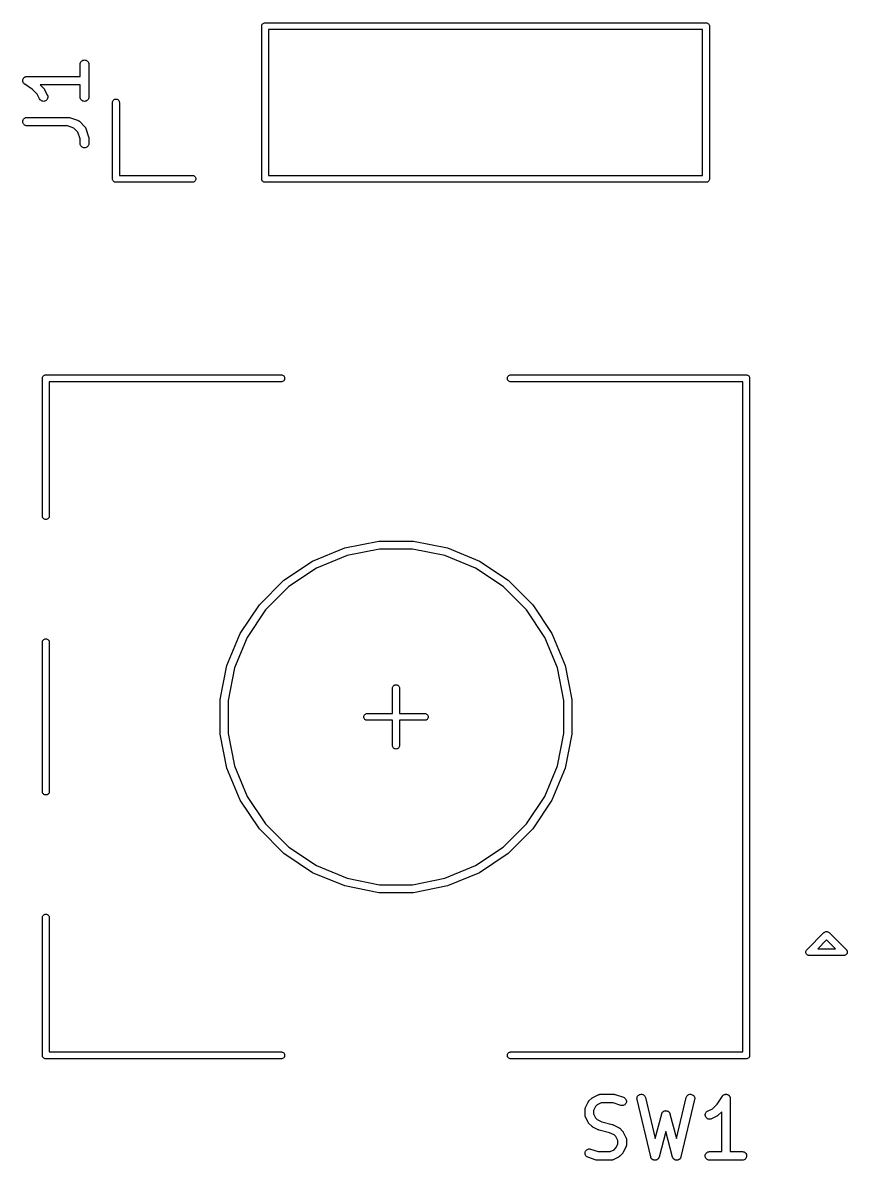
# Model space of a CAD drawing. Extents: x 333.8 to 352, y -81 to -25.2.
# Drawn here: x 336.14 to 350.5, y -81.05 to -61.22 of the extents above; entities that cross this region are included whole.
import ezdxf

# ---------------------------------------------------------------- set-up
doc = ezdxf.new("R2010")
doc.units = 0
doc.layers.add('BLACK', color=7, linetype='CONTINUOUS')

msp = doc.modelspace()

# ---------------------------------------------------------------- linework, layer by layer
at = {"layer": 'BLACK', "linetype": 'CONTINUOUS'}
for p, q in [((340.301, -61.2692), (340.304, -61.2579)), ((340.304, -61.2579), (340.31, -61.2475)), ((340.31, -61.2475), (340.317, -61.2384)), ((340.317, -61.2384), (340.327, -61.2309)), ((340.327, -61.2309), (340.337, -61.2253)), ((340.337, -61.2253), (340.348, -61.2219)), ((340.348, -61.2219), (340.357, -61.221)), ((340.357, -61.221), (340.36, -61.2207)), ((340.357, -61.221), (340.357, -61.221)), ((340.36, -61.2207), (340.363, -61.221)), ((340.363, -61.221), (348.037, -61.221)), ((348.037, -61.221), (348.04, -61.2207)), ((348.04, -61.2207), (348.043, -61.221)), ((348.043, -61.221), (348.052, -61.2219)), ((348.052, -61.2219), (348.063, -61.2253)), ((348.063, -61.2253), (348.073, -61.2309)), ((348.073, -61.2309), (348.083, -61.2384)), ((348.083, -61.2384), (348.09, -61.2475)), ((348.09, -61.2475), (348.096, -61.2579)), ((348.096, -61.2579), (348.099, -61.2692)), ((340.3, -61.281), (340.301, -61.2692)), ((340.3, -61.284), (340.3, -61.281)), ((340.3, -63.9381), (340.3, -61.284)), ((340.42, -61.341), (340.42, -63.881)), ((347.98, -61.341), (340.42, -61.341)), ((347.98, -63.881), (347.98, -61.341)), ((348.099, -61.2692), (348.1, -61.281)), ((348.1, -61.281), (348.1, -61.2839)), ((348.1, -61.2839), (348.1, -63.9381)), ((337.137, -61.9433), (337.139, -61.9287)), ((337.137, -61.9443), (337.137, -61.9433)), ((337.137, -62.155), (337.137, -61.9443)), ((337.139, -61.9287), (337.143, -61.9148)), ((337.143, -61.9148), (337.15, -61.902)), ((337.15, -61.902), (337.16, -61.8907)), ((337.16, -61.8907), (337.171, -61.8816)), ((337.171, -61.8816), (337.184, -61.8748)), ((337.184, -61.8748), (337.198, -61.8707)), ((337.198, -61.8707), (337.213, -61.8693)), ((337.213, -61.8693), (337.227, -61.8709)), ((337.227, -61.8709), (337.241, -61.8752)), ((337.241, -61.8752), (337.254, -61.8822)), ((337.254, -61.8822), (337.266, -61.8915)), ((337.266, -61.8915), (337.275, -61.9028)), ((337.275, -61.9028), (337.282, -61.9158)), ((337.282, -61.9158), (337.286, -61.9298)), ((337.286, -61.9298), (337.287, -61.9443)), ((337.287, -61.9443), (337.287, -62.5158)), ((336.137, -62.2294), (336.138, -62.2223)), ((336.137, -62.2295), (336.137, -62.2294)), ((336.138, -62.2371), (336.137, -62.2295)), ((336.137, -62.2295), (336.137, -62.2295)), ((336.138, -62.2223), (336.139, -62.215)), ((336.139, -62.244), (336.138, -62.2371)), ((336.139, -62.2148), (336.141, -62.2078)), ((336.139, -62.2149), (336.139, -62.2148)), ((336.139, -62.215), (336.139, -62.2149)), ((336.139, -62.2441), (336.139, -62.244)), ((336.139, -62.244), (336.139, -62.244)), ((336.141, -62.2513), (336.139, -62.2441)), ((336.141, -62.2078), (336.143, -62.201)), ((336.143, -62.258), (336.141, -62.2513)), ((336.143, -62.2009), (336.147, -62.1943)), ((336.143, -62.201), (336.143, -62.2009)), ((336.143, -62.2009), (336.143, -62.2009)), ((336.147, -62.1943), (336.15, -62.1881)), ((336.15, -62.188), (336.155, -62.1824)), ((336.15, -62.1881), (336.15, -62.188)), ((336.15, -62.1881), (336.15, -62.1881)), ((336.155, -62.1824), (336.16, -62.1768)), ((336.16, -62.1767), (336.165, -62.172)), ((336.16, -62.1768), (336.16, -62.1767)), ((336.16, -62.1768), (336.16, -62.1768)), ((336.165, -62.172), (336.171, -62.1676)), ((336.171, -62.1675), (336.178, -62.164)), ((336.171, -62.1676), (336.171, -62.1675)), ((336.171, -62.1676), (336.171, -62.1676)), ((336.178, -62.164), (336.184, -62.1607)), ((336.184, -62.1607), (336.191, -62.1586)), ((336.184, -62.1607), (336.184, -62.1607)), ((336.184, -62.1607), (336.184, -62.1607)), ((336.191, -62.1586), (336.198, -62.1565)), ((336.198, -62.1565), (336.205, -62.1557)), ((336.198, -62.1565), (336.198, -62.1565)), ((336.198, -62.1565), (336.198, -62.1565)), ((336.205, -62.1557), (336.212, -62.155)), ((336.212, -62.155), (337.137, -62.155)), ((336.143, -62.2581), (336.143, -62.258)), ((336.146, -62.2643), (336.143, -62.2581)), ((336.143, -62.2581), (336.143, -62.2581)), ((336.15, -62.271), (336.146, -62.2643)), ((336.15, -62.2711), (336.15, -62.271)), ((336.154, -62.2768), (336.15, -62.2711)), ((336.15, -62.2711), (336.15, -62.2711)), ((336.159, -62.2824), (336.154, -62.2768)), ((336.159, -62.2825), (336.159, -62.2824)), ((336.164, -62.2873), (336.159, -62.2825)), ((336.159, -62.2825), (336.159, -62.2825)), ((336.17, -62.2919), (336.164, -62.2873)), ((336.171, -62.2925), (336.17, -62.2919)), ((336.17, -62.2919), (336.17, -62.2919)), ((336.17, -62.2919), (336.17, -62.2919)), ((336.17, -62.2919), (336.17, -62.2919)), ((336.307, -62.3836), (336.171, -62.2925)), ((336.389, -62.4649), (336.307, -62.3836)), ((337.137, -62.305), (336.441, -62.305)), ((336.441, -62.305), (336.504, -62.3675)), ((336.504, -62.3675), (336.504, -62.3682)), ((336.504, -62.3682), (336.507, -62.3715)), ((336.507, -62.3715), (336.51, -62.3746)), ((336.51, -62.3746), (336.511, -62.3772)), ((336.511, -62.3772), (336.513, -62.3797)), ((336.513, -62.3797), (336.515, -62.3834)), ((336.515, -62.3834), (336.518, -62.387)), ((336.518, -62.387), (336.565, -62.4822)), ((337.137, -62.5158), (337.137, -62.305)), ((336.431, -62.5493), (336.389, -62.4649)), ((336.439, -62.5617), (336.431, -62.5493)), ((336.449, -62.5723), (336.439, -62.5617)), ((336.461, -62.5808), (336.449, -62.5723)), ((336.474, -62.5868), (336.461, -62.5808)), ((336.488, -62.5901), (336.474, -62.5868)), ((336.503, -62.5906), (336.488, -62.5901)), ((336.517, -62.5882), (336.503, -62.5906)), ((336.531, -62.5831), (336.517, -62.5882)), ((336.544, -62.5754), (336.531, -62.5831)), ((336.554, -62.5654), (336.544, -62.5754)), ((336.563, -62.5535), (336.554, -62.5654)), ((336.569, -62.5402), (336.563, -62.5535)), ((336.565, -62.4822), (336.566, -62.4832)), ((336.566, -62.4832), (336.571, -62.4969)), ((336.572, -62.526), (336.569, -62.5402)), ((336.571, -62.4969), (336.573, -62.5114)), ((336.573, -62.5114), (336.572, -62.526)), ((337.139, -62.5303), (337.137, -62.5158)), ((337.143, -62.5443), (337.139, -62.5303)), ((337.15, -62.5573), (337.143, -62.5443)), ((337.159, -62.5686), (337.15, -62.5573)), ((337.17, -62.5779), (337.159, -62.5686)), ((337.183, -62.5849), (337.17, -62.5779)), ((337.197, -62.5892), (337.183, -62.5849)), ((337.212, -62.5908), (337.197, -62.5892)), ((337.226, -62.5894), (337.212, -62.5908)), ((337.24, -62.5853), (337.226, -62.5894)), ((337.253, -62.5785), (337.24, -62.5853)), ((337.265, -62.5693), (337.253, -62.5785)), ((337.274, -62.5581), (337.265, -62.5693)), ((337.281, -62.5453), (337.274, -62.5581)), ((337.286, -62.5314), (337.281, -62.5453)), ((337.287, -62.5168), (337.286, -62.5314)), ((337.287, -62.5158), (337.287, -62.5168)), ((337.7, -62.6081), (337.701, -62.5992)), ((337.7, -63.9381), (337.7, -62.6081)), ((337.701, -62.5992), (337.704, -62.5879)), ((337.704, -62.5879), (337.71, -62.5775)), ((337.71, -62.5775), (337.717, -62.5684)), ((337.717, -62.5684), (337.727, -62.5609)), ((337.727, -62.5609), (337.737, -62.5553)), ((337.737, -62.5553), (337.748, -62.5519)), ((337.748, -62.5519), (337.76, -62.5507)), ((337.76, -62.5507), (337.772, -62.5519)), ((337.772, -62.5519), (337.783, -62.5553)), ((337.783, -62.5553), (337.793, -62.5609)), ((337.793, -62.5609), (337.803, -62.5684)), ((337.803, -62.5684), (337.81, -62.5775)), ((337.81, -62.5775), (337.816, -62.5879)), ((337.816, -62.5879), (337.819, -62.5992)), ((337.819, -62.5992), (337.82, -62.6081)), ((337.82, -62.6081), (337.82, -63.881)), ((336.137, -62.9438), (336.139, -62.9293)), ((336.139, -62.9584), (336.137, -62.9438)), ((336.139, -62.9293), (336.143, -62.9153)), ((336.143, -62.9724), (336.139, -62.9584)), ((336.143, -62.9153), (336.15, -62.9024)), ((336.15, -62.9854), (336.143, -62.9724)), ((336.15, -62.9024), (336.16, -62.8911)), ((336.159, -62.9968), (336.15, -62.9854)), ((336.17, -63.0062), (336.159, -62.9968)), ((336.16, -62.8911), (336.171, -62.8819)), ((336.183, -63.0133), (336.17, -63.0062)), ((336.171, -62.8819), (336.184, -62.875)), ((336.197, -63.0177), (336.183, -63.0133)), ((336.184, -62.875), (336.198, -62.8708)), ((336.211, -63.0193), (336.197, -63.0177)), ((336.198, -62.8708), (336.212, -62.8693)), ((336.212, -63.0193), (336.211, -63.0193)), ((336.212, -62.8693), (336.927, -62.8693)), ((336.914, -63.0193), (336.212, -63.0193)), ((337.029, -63.0575), (336.914, -63.0193)), ((336.927, -62.8693), (336.928, -62.8693)), ((336.928, -62.8693), (336.932, -62.8698)), ((336.932, -62.8698), (336.936, -62.8699)), ((336.936, -62.8699), (336.939, -62.8706)), ((336.939, -62.8706), (336.942, -62.871)), ((336.942, -62.871), (336.946, -62.8722)), ((336.946, -62.8722), (336.95, -62.8732)), ((336.95, -62.8732), (337.093, -62.9208)), ((337.093, -62.9208), (337.094, -62.9211)), ((337.094, -62.9211), (337.096, -62.9221)), ((337.096, -62.9221), (337.098, -62.9227)), ((337.098, -62.9227), (337.103, -62.9251)), ((337.103, -62.9251), (337.108, -62.9273)), ((337.108, -62.9273), (337.109, -62.9286)), ((337.109, -62.9286), (337.111, -62.9296)), ((337.111, -62.9296), (337.115, -62.9329)), ((337.115, -62.9329), (337.119, -62.9359)), ((337.119, -62.9359), (337.121, -62.9375)), ((337.121, -62.9375), (337.123, -62.9389)), ((337.123, -62.9389), (337.218, -63.0342)), ((337.218, -63.0342), (337.219, -63.0349)), ((337.219, -63.0349), (337.22, -63.0366)), ((337.22, -63.0366), (337.222, -63.0381)), ((337.222, -63.0381), (337.224, -63.0423)), ((337.224, -63.0423), (337.228, -63.0463)), ((337.099, -63.1277), (337.029, -63.0575)), ((337.137, -63.2422), (337.099, -63.1277)), ((337.137, -63.3253), (337.137, -63.2422)), ((337.228, -63.0463), (337.229, -63.0483)), ((337.229, -63.0483), (337.23, -63.0501)), ((337.23, -63.0501), (337.232, -63.0548)), ((337.232, -63.0548), (337.234, -63.0593)), ((337.234, -63.0593), (337.235, -63.0615)), ((337.235, -63.0615), (337.236, -63.0635)), ((337.236, -63.0635), (337.284, -63.2063)), ((337.284, -63.2063), (337.284, -63.2073)), ((337.284, -63.2073), (337.285, -63.2114)), ((337.285, -63.2114), (337.286, -63.2155)), ((337.286, -63.2155), (337.286, -63.2186)), ((337.286, -63.2186), (337.287, -63.2216)), ((337.287, -63.2216), (337.287, -63.2258)), ((337.287, -63.2258), (337.287, -63.23)), ((337.287, -63.23), (337.287, -63.3253)), ((337.139, -63.3399), (337.137, -63.3253)), ((337.143, -63.3539), (337.139, -63.3399)), ((337.15, -63.3668), (337.143, -63.3539)), ((337.159, -63.3781), (337.15, -63.3668)), ((337.17, -63.3875), (337.159, -63.3781)), ((337.183, -63.3944), (337.17, -63.3875)), ((337.197, -63.3988), (337.183, -63.3944)), ((337.212, -63.4003), (337.197, -63.3988)), ((337.226, -63.399), (337.212, -63.4003)), ((337.24, -63.3948), (337.226, -63.399)), ((337.253, -63.388), (337.24, -63.3948)), ((337.265, -63.3789), (337.253, -63.388)), ((337.274, -63.3677), (337.265, -63.3789)), ((337.281, -63.3548), (337.274, -63.3677)), ((337.286, -63.3409), (337.281, -63.3548)), ((337.287, -63.3263), (337.286, -63.3409)), ((337.287, -63.3253), (337.287, -63.3263)), ((337.7, -63.941), (337.7, -63.9381)), ((337.701, -63.9528), (337.7, -63.941)), ((337.704, -63.9641), (337.701, -63.9528)), ((337.71, -63.9745), (337.704, -63.9641)), ((337.717, -63.9836), (337.71, -63.9745)), ((337.727, -63.9911), (337.717, -63.9836)), ((337.737, -63.9967), (337.727, -63.9911)), ((337.748, -64.0001), (337.737, -63.9967)), ((337.76, -64.0013), (337.748, -64.0001)), ((337.763, -64.001), (337.76, -64.0013)), ((339.093, -64.001), (337.763, -64.001)), ((337.82, -63.881), (339.093, -63.881)), ((339.093, -63.881), (339.102, -63.8819)), ((339.102, -64.0001), (339.093, -64.001)), ((339.102, -63.8819), (339.113, -63.8853)), ((339.113, -63.9967), (339.102, -64.0001)), ((339.113, -63.8853), (339.123, -63.8909)), ((339.123, -63.9911), (339.113, -63.9967)), ((339.123, -63.8909), (339.133, -63.8984)), ((339.133, -63.9836), (339.123, -63.9911)), ((339.133, -63.8984), (339.14, -63.9075)), ((339.14, -63.9745), (339.133, -63.9836)), ((339.14, -63.9075), (339.146, -63.9179)), ((339.146, -63.9641), (339.14, -63.9745)), ((339.146, -63.9179), (339.149, -63.9292)), ((339.149, -63.9528), (339.146, -63.9641)), ((339.149, -63.9292), (339.15, -63.941)), ((339.15, -63.941), (339.149, -63.9528)), ((340.3, -63.941), (340.3, -63.9381)), ((340.301, -63.9528), (340.3, -63.941)), ((340.304, -63.9641), (340.301, -63.9528)), ((340.31, -63.9745), (340.304, -63.9641)), ((340.317, -63.9836), (340.31, -63.9745)), ((340.327, -63.9911), (340.317, -63.9836)), ((340.337, -63.9967), (340.327, -63.9911)), ((340.348, -64.0001), (340.337, -63.9967)), ((340.36, -64.0013), (340.348, -64.0001)), ((340.363, -64.001), (340.36, -64.0013)), ((348.037, -64.001), (340.363, -64.001)), ((340.42, -63.881), (347.98, -63.881)), ((348.04, -64.0013), (348.037, -64.001)), ((348.043, -64.001), (348.04, -64.0013)), ((348.052, -64.0001), (348.043, -64.001)), ((348.043, -64.001), (348.043, -64.001)), ((348.063, -63.9967), (348.052, -64.0001)), ((348.073, -63.9911), (348.063, -63.9967)), ((348.083, -63.9836), (348.073, -63.9911)), ((348.09, -63.9745), (348.083, -63.9836)), ((348.096, -63.9641), (348.09, -63.9745)), ((348.099, -63.9528), (348.096, -63.9641)), ((348.1, -63.941), (348.099, -63.9528)), ((348.1, -63.9381), (348.1, -63.941)), ((336.479, -67.419), (336.48, -67.4072)), ((336.48, -67.4072), (336.483, -67.3959)), ((336.483, -67.3959), (336.489, -67.3855)), ((336.489, -67.3855), (336.496, -67.3764)), ((336.496, -67.3764), (336.506, -67.3689)), ((336.506, -67.3689), (336.516, -67.3633)), ((336.516, -67.3633), (336.527, -67.3599)), ((336.527, -67.3599), (336.536, -67.359)), ((336.536, -67.359), (336.539, -67.3587)), ((336.536, -67.359), (336.536, -67.359)), ((336.539, -67.3587), (336.542, -67.359)), ((336.542, -67.359), (340.642, -67.359)), ((340.642, -67.359), (340.651, -67.3599)), ((340.651, -67.3599), (340.662, -67.3633)), ((340.662, -67.3633), (340.672, -67.3689)), ((340.672, -67.3689), (340.682, -67.3764)), ((340.682, -67.3764), (340.689, -67.3855)), ((340.689, -67.3855), (340.695, -67.3959)), ((340.695, -67.3959), (340.698, -67.4072)), ((340.698, -67.4072), (340.699, -67.419)), ((344.579, -67.419), (344.58, -67.4072)), ((344.58, -67.4072), (344.583, -67.3959)), ((344.583, -67.3959), (344.589, -67.3855)), ((344.589, -67.3855), (344.596, -67.3764)), ((344.596, -67.3764), (344.606, -67.3689)), ((344.606, -67.3689), (344.616, -67.3633)), ((344.616, -67.3633), (344.627, -67.3599)), ((344.627, -67.3599), (344.636, -67.359)), ((344.636, -67.359), (348.736, -67.359)), ((348.736, -67.359), (348.739, -67.3587)), ((348.739, -67.3587), (348.742, -67.359)), ((348.742, -67.359), (348.751, -67.3599)), ((348.751, -67.3599), (348.762, -67.3633)), ((348.762, -67.3633), (348.772, -67.3689)), ((348.772, -67.3689), (348.782, -67.3764)), ((348.782, -67.3764), (348.789, -67.3855)), ((348.789, -67.3855), (348.795, -67.3959)), ((348.795, -67.3959), (348.798, -67.4072)), ((348.798, -67.4072), (348.799, -67.419)), ((336.479, -67.422), (336.479, -67.419)), ((336.479, -69.8219), (336.479, -67.422)), ((340.642, -67.479), (336.599, -67.479)), ((336.599, -67.479), (336.599, -69.8219)), ((340.651, -67.4781), (340.642, -67.479)), ((340.662, -67.4747), (340.651, -67.4781)), ((340.672, -67.4691), (340.662, -67.4747)), ((340.682, -67.4616), (340.672, -67.4691)), ((340.689, -67.4525), (340.682, -67.4616)), ((340.695, -67.4421), (340.689, -67.4525)), ((340.698, -67.4308), (340.695, -67.4421)), ((340.699, -67.419), (340.698, -67.4308)), ((344.58, -67.4308), (344.579, -67.419)), ((344.583, -67.4421), (344.58, -67.4308)), ((344.589, -67.4525), (344.583, -67.4421)), ((344.596, -67.4616), (344.589, -67.4525)), ((344.606, -67.4691), (344.596, -67.4616)), ((344.616, -67.4747), (344.606, -67.4691)), ((344.627, -67.4781), (344.616, -67.4747)), ((344.636, -67.479), (344.627, -67.4781)), ((348.679, -67.479), (344.636, -67.479)), ((348.679, -79.159), (348.679, -67.479)), ((348.799, -67.419), (348.799, -67.4219)), ((348.799, -67.4219), (348.799, -79.2161)), ((336.48, -69.8308), (336.479, -69.8219)), ((336.483, -69.8421), (336.48, -69.8308)), ((336.489, -69.8525), (336.483, -69.8421)), ((336.496, -69.8616), (336.489, -69.8525)), ((336.506, -69.8691), (336.496, -69.8616)), ((336.516, -69.8747), (336.506, -69.8691)), ((336.527, -69.8781), (336.516, -69.8747)), ((336.539, -69.8793), (336.527, -69.8781)), ((336.551, -69.8781), (336.539, -69.8793)), ((336.562, -69.8747), (336.551, -69.8781)), ((336.572, -69.8691), (336.562, -69.8747)), ((336.582, -69.8616), (336.572, -69.8691)), ((336.589, -69.8525), (336.582, -69.8616)), ((336.595, -69.8421), (336.589, -69.8525)), ((336.598, -69.8308), (336.595, -69.8421)), ((336.599, -69.8219), (336.598, -69.8308)), ((341.187, -70.6027), (341.745, -70.3716)), ((341.745, -70.3716), (342.337, -70.2538)), ((342.337, -70.2538), (342.941, -70.2538)), ((342.941, -70.2538), (343.533, -70.3716)), ((343.533, -70.3716), (344.091, -70.6027)), ((341.786, -70.5056), (341.253, -70.7262)), ((342.351, -70.3932), (341.786, -70.5056)), ((342.927, -70.3932), (342.351, -70.3932)), ((343.492, -70.5056), (342.927, -70.3932)), ((344.025, -70.7262), (343.492, -70.5056)), ((340.685, -70.9381), (341.187, -70.6027)), ((341.253, -70.7262), (340.774, -71.0463)), ((344.504, -71.0463), (344.025, -70.7262)), ((344.091, -70.6027), (344.593, -70.9381)), ((340.258, -71.3651), (340.685, -70.9381)), ((344.593, -70.9381), (345.02, -71.3651)), ((340.774, -71.0463), (340.366, -71.4539)), ((344.912, -71.4539), (344.504, -71.0463)), ((339.923, -71.8671), (340.258, -71.3651)), ((345.02, -71.3651), (345.355, -71.8671)), ((340.366, -71.4539), (340.046, -71.9331)), ((345.232, -71.9331), (344.912, -71.4539)), ((336.506, -71.9689), (336.516, -71.9633)), ((336.516, -71.9633), (336.527, -71.9599)), ((336.527, -71.9599), (336.539, -71.9587)), ((336.539, -71.9587), (336.551, -71.9599)), ((336.551, -71.9599), (336.562, -71.9633)), ((336.562, -71.9633), (336.572, -71.9689)), ((339.692, -72.4249), (339.923, -71.8671)), ((340.046, -71.9331), (339.826, -72.4656)), ((345.452, -72.4656), (345.232, -71.9331)), ((345.355, -71.8671), (345.586, -72.4249)), ((336.479, -72.0161), (336.48, -72.0072)), ((336.479, -74.6219), (336.479, -72.0161)), ((336.48, -72.0072), (336.483, -71.9959)), ((336.483, -71.9959), (336.489, -71.9855)), ((336.489, -71.9855), (336.496, -71.9764)), ((336.496, -71.9764), (336.506, -71.9689)), ((336.572, -71.9689), (336.582, -71.9764)), ((336.582, -71.9764), (336.589, -71.9855)), ((336.589, -71.9855), (336.595, -71.9959)), ((336.595, -71.9959), (336.598, -72.0072)), ((336.598, -72.0072), (336.599, -72.0161)), ((336.599, -72.0161), (336.599, -74.6219)), ((339.574, -73.0171), (339.692, -72.4249)), ((339.826, -72.4656), (339.713, -73.0308)), ((345.565, -73.0308), (345.452, -72.4656)), ((345.586, -72.4249), (345.704, -73.0171)), ((342.616, -72.7633), (342.627, -72.7599)), ((342.627, -72.7599), (342.639, -72.7587)), ((342.639, -72.7587), (342.651, -72.7599)), ((342.651, -72.7599), (342.662, -72.7633)), ((342.579, -72.8161), (342.58, -72.8072)), ((342.579, -73.259), (342.579, -72.8161)), ((342.58, -72.8072), (342.583, -72.7959)), ((342.583, -72.7959), (342.589, -72.7855)), ((342.589, -72.7855), (342.596, -72.7764)), ((342.596, -72.7764), (342.606, -72.7689)), ((342.606, -72.7689), (342.616, -72.7633)), ((342.662, -72.7633), (342.672, -72.7689)), ((342.672, -72.7689), (342.682, -72.7764)), ((342.682, -72.7764), (342.689, -72.7855)), ((342.689, -72.7855), (342.695, -72.7959)), ((342.695, -72.7959), (342.698, -72.8072)), ((342.698, -72.8072), (342.699, -72.8161)), ((342.699, -72.8161), (342.699, -73.259)), ((339.574, -73.6209), (339.574, -73.0171)), ((339.713, -73.0308), (339.713, -73.6072)), ((345.565, -73.6072), (345.565, -73.0308)), ((345.704, -73.0171), (345.704, -73.6209)), ((342.079, -73.319), (342.08, -73.3072)), ((342.08, -73.3308), (342.079, -73.319)), ((342.08, -73.3072), (342.083, -73.2959)), ((342.083, -73.3421), (342.08, -73.3308)), ((342.083, -73.2959), (342.089, -73.2855)), ((342.089, -73.3525), (342.083, -73.3421)), ((342.089, -73.2855), (342.096, -73.2764)), ((342.096, -73.3616), (342.089, -73.3525)), ((342.096, -73.2764), (342.106, -73.2689)), ((342.106, -73.2689), (342.116, -73.2633)), ((342.116, -73.2633), (342.127, -73.2599)), ((342.127, -73.2599), (342.136, -73.259)), ((342.136, -73.259), (342.579, -73.259)), ((342.699, -73.259), (343.142, -73.259)), ((343.142, -73.259), (343.151, -73.2599)), ((343.151, -73.2599), (343.162, -73.2633)), ((343.162, -73.2633), (343.172, -73.2689)), ((343.172, -73.2689), (343.182, -73.2764)), ((343.182, -73.2764), (343.189, -73.2855)), ((343.189, -73.3525), (343.182, -73.3616)), ((343.189, -73.2855), (343.195, -73.2959)), ((343.195, -73.3421), (343.189, -73.3525)), ((343.195, -73.2959), (343.198, -73.3072)), ((343.198, -73.3308), (343.195, -73.3421)), ((343.198, -73.3072), (343.199, -73.319)), ((343.199, -73.319), (343.198, -73.3308)), ((342.106, -73.3691), (342.096, -73.3616)), ((342.116, -73.3747), (342.106, -73.3691)), ((342.127, -73.3781), (342.116, -73.3747)), ((342.136, -73.379), (342.127, -73.3781)), ((342.579, -73.379), (342.136, -73.379)), ((342.579, -73.8219), (342.579, -73.379)), ((343.142, -73.379), (342.699, -73.379)), ((342.699, -73.379), (342.699, -73.8219)), ((343.151, -73.3781), (343.142, -73.379)), ((343.162, -73.3747), (343.151, -73.3781)), ((343.172, -73.3691), (343.162, -73.3747)), ((343.182, -73.3616), (343.172, -73.3691)), ((339.692, -74.2131), (339.574, -73.6209)), ((339.713, -73.6072), (339.826, -74.1724)), ((345.452, -74.1724), (345.565, -73.6072)), ((345.704, -73.6209), (345.586, -74.2131)), ((342.58, -73.8308), (342.579, -73.8219)), ((342.583, -73.8421), (342.58, -73.8308)), ((342.589, -73.8525), (342.583, -73.8421)), ((342.596, -73.8616), (342.589, -73.8525)), ((342.606, -73.8691), (342.596, -73.8616)), ((342.616, -73.8747), (342.606, -73.8691)), ((342.627, -73.8781), (342.616, -73.8747)), ((342.639, -73.8793), (342.627, -73.8781)), ((342.651, -73.8781), (342.639, -73.8793)), ((342.662, -73.8747), (342.651, -73.8781)), ((342.672, -73.8691), (342.662, -73.8747)), ((342.682, -73.8616), (342.672, -73.8691)), ((342.689, -73.8525), (342.682, -73.8616)), ((342.695, -73.8421), (342.689, -73.8525)), ((342.698, -73.8308), (342.695, -73.8421)), ((342.699, -73.8219), (342.698, -73.8308)), ((339.923, -74.7709), (339.692, -74.2131)), ((339.826, -74.1724), (340.046, -74.7049)), ((345.232, -74.7049), (345.452, -74.1724)), ((345.586, -74.2131), (345.355, -74.7709)), ((336.48, -74.6308), (336.479, -74.6219)), ((336.483, -74.6421), (336.48, -74.6308)), ((336.489, -74.6525), (336.483, -74.6421)), ((336.496, -74.6616), (336.489, -74.6525)), ((336.506, -74.6691), (336.496, -74.6616)), ((336.516, -74.6747), (336.506, -74.6691)), ((336.527, -74.6781), (336.516, -74.6747)), ((336.539, -74.6793), (336.527, -74.6781)), ((336.551, -74.6781), (336.539, -74.6793)), ((336.562, -74.6747), (336.551, -74.6781)), ((336.572, -74.6691), (336.562, -74.6747)), ((336.582, -74.6616), (336.572, -74.6691)), ((336.589, -74.6525), (336.582, -74.6616)), ((336.595, -74.6421), (336.589, -74.6525)), ((336.598, -74.6308), (336.595, -74.6421)), ((336.599, -74.6219), (336.598, -74.6308)), ((340.046, -74.7049), (340.366, -75.1841)), ((344.912, -75.1841), (345.232, -74.7049)), ((340.258, -75.2729), (339.923, -74.7709)), ((345.355, -74.7709), (345.02, -75.2729)), ((340.685, -75.6999), (340.258, -75.2729)), ((340.366, -75.1841), (340.774, -75.5917)), ((344.504, -75.5917), (344.912, -75.1841)), ((345.02, -75.2729), (344.593, -75.6999)), ((341.187, -76.0353), (340.685, -75.6999)), ((340.774, -75.5917), (341.253, -75.9118)), ((344.025, -75.9118), (344.504, -75.5917)), ((344.593, -75.6999), (344.091, -76.0353)), ((341.253, -75.9118), (341.786, -76.1324)), ((343.492, -76.1324), (344.025, -75.9118)), ((341.745, -76.2664), (341.187, -76.0353)), ((344.091, -76.0353), (343.533, -76.2664)), ((342.337, -76.3842), (341.745, -76.2664)), ((341.786, -76.1324), (342.351, -76.2448)), ((342.351, -76.2448), (342.927, -76.2448)), ((342.927, -76.2448), (343.492, -76.1324)), ((343.533, -76.2664), (342.941, -76.3842)), ((342.941, -76.3842), (342.337, -76.3842)), ((336.479, -76.8161), (336.48, -76.8072)), ((336.479, -79.2161), (336.479, -76.8161)), ((336.48, -76.8072), (336.483, -76.7959)), ((336.483, -76.7959), (336.489, -76.7855)), ((336.489, -76.7855), (336.496, -76.7764)), ((336.496, -76.7764), (336.506, -76.7689)), ((336.506, -76.7689), (336.516, -76.7633)), ((336.516, -76.7633), (336.527, -76.7599)), ((336.527, -76.7599), (336.539, -76.7587)), ((336.539, -76.7587), (336.551, -76.7599)), ((336.551, -76.7599), (336.562, -76.7633)), ((336.562, -76.7633), (336.572, -76.7689)), ((336.572, -76.7689), (336.582, -76.7764)), ((336.582, -76.7764), (336.589, -76.7855)), ((336.589, -76.7855), (336.595, -76.7959)), ((336.595, -76.7959), (336.598, -76.8072)), ((336.598, -76.8072), (336.599, -76.8161)), ((336.599, -76.8161), (336.599, -79.159)), ((349.799, -77.3745), (350.094, -77.0786)), ((350.094, -77.0786), (350.096, -77.0764)), ((350.096, -77.0764), (350.099, -77.0745)), ((350.099, -77.0745), (350.106, -77.0689)), ((350.099, -77.0745), (350.099, -77.0745)), ((350.106, -77.0689), (350.116, -77.0633)), ((350.116, -77.0633), (350.127, -77.0599)), ((350.127, -77.0599), (350.139, -77.0587)), ((350.139, -77.0587), (350.139, -77.0587)), ((350.139, -77.0587), (350.151, -77.0599)), ((350.151, -77.0599), (350.162, -77.0633)), ((350.162, -77.0633), (350.172, -77.0689)), ((350.172, -77.0689), (350.182, -77.0764)), ((350.182, -77.0764), (350.184, -77.0787)), ((350.184, -77.0787), (350.479, -77.3745)), ((350.139, -77.2039), (349.984, -77.359)), ((350.294, -77.359), (350.139, -77.2039)), ((349.779, -77.419), (349.78, -77.4072)), ((349.78, -77.4308), (349.779, -77.419)), ((349.78, -77.4072), (349.783, -77.3959)), ((349.783, -77.4421), (349.78, -77.4308)), ((349.783, -77.3959), (349.789, -77.3855)), ((349.789, -77.4525), (349.783, -77.4421)), ((349.789, -77.3855), (349.796, -77.3764)), ((349.796, -77.4616), (349.789, -77.4525)), ((349.796, -77.3764), (349.799, -77.3745)), ((349.806, -77.4691), (349.796, -77.4616)), ((349.816, -77.4747), (349.806, -77.4691)), ((349.827, -77.4781), (349.816, -77.4747)), ((349.836, -77.479), (349.827, -77.4781)), ((349.839, -77.4793), (349.836, -77.479)), ((349.836, -77.479), (349.836, -77.479)), ((349.842, -77.479), (349.839, -77.4793)), ((350.436, -77.479), (349.842, -77.479)), ((349.984, -77.359), (350.294, -77.359)), ((350.439, -77.4793), (350.436, -77.479)), ((350.442, -77.479), (350.439, -77.4793)), ((350.451, -77.4781), (350.442, -77.479)), ((350.442, -77.479), (350.442, -77.479)), ((350.462, -77.4747), (350.451, -77.4781)), ((350.472, -77.4691), (350.462, -77.4747)), ((350.482, -77.4616), (350.472, -77.4691)), ((350.479, -77.3745), (350.482, -77.3764)), ((350.482, -77.3764), (350.484, -77.3786)), ((350.489, -77.4525), (350.482, -77.4616)), ((350.484, -77.3786), (350.484, -77.3787)), ((350.484, -77.3787), (350.489, -77.3855)), ((350.489, -77.3855), (350.492, -77.3911)), ((350.495, -77.4421), (350.489, -77.4525)), ((350.492, -77.3911), (350.495, -77.3959)), ((350.495, -77.3959), (350.498, -77.4072)), ((350.498, -77.4308), (350.495, -77.4421)), ((350.498, -77.4072), (350.499, -77.419)), ((350.499, -77.419), (350.498, -77.4308)), ((336.479, -79.219), (336.479, -79.2161)), ((336.48, -79.2308), (336.479, -79.219)), ((336.483, -79.2421), (336.48, -79.2308)), ((336.489, -79.2525), (336.483, -79.2421)), ((336.496, -79.2616), (336.489, -79.2525)), ((336.506, -79.2691), (336.496, -79.2616)), ((336.516, -79.2747), (336.506, -79.2691)), ((336.527, -79.2781), (336.516, -79.2747)), ((336.539, -79.2793), (336.527, -79.2781)), ((336.542, -79.279), (336.539, -79.2793)), ((340.642, -79.279), (336.542, -79.279)), ((336.599, -79.159), (340.642, -79.159)), ((340.642, -79.159), (340.651, -79.1599)), ((340.651, -79.2781), (340.642, -79.279)), ((340.651, -79.1599), (340.662, -79.1633)), ((340.662, -79.2747), (340.651, -79.2781)), ((340.662, -79.1633), (340.672, -79.1689)), ((340.672, -79.2691), (340.662, -79.2747)), ((340.672, -79.1689), (340.682, -79.1764)), ((340.682, -79.2616), (340.672, -79.2691)), ((340.682, -79.1764), (340.689, -79.1855)), ((340.689, -79.2525), (340.682, -79.2616)), ((340.689, -79.1855), (340.695, -79.1959)), ((340.695, -79.2421), (340.689, -79.2525)), ((340.695, -79.1959), (340.698, -79.2072)), ((340.698, -79.2308), (340.695, -79.2421)), ((340.698, -79.2072), (340.699, -79.219)), ((340.699, -79.219), (340.698, -79.2308)), ((344.579, -79.219), (344.58, -79.2072)), ((344.58, -79.2308), (344.579, -79.219)), ((344.58, -79.2072), (344.583, -79.1959)), ((344.583, -79.2421), (344.58, -79.2308)), ((344.583, -79.1959), (344.589, -79.1855)), ((344.589, -79.2525), (344.583, -79.2421)), ((344.589, -79.1855), (344.596, -79.1764)), ((344.596, -79.2616), (344.589, -79.2525)), ((344.596, -79.1764), (344.606, -79.1689)), ((344.606, -79.2691), (344.596, -79.2616)), ((344.606, -79.1689), (344.616, -79.1633)), ((344.616, -79.2747), (344.606, -79.2691)), ((344.616, -79.1633), (344.627, -79.1599)), ((344.627, -79.2781), (344.616, -79.2747)), ((344.627, -79.1599), (344.636, -79.159)), ((344.636, -79.279), (344.627, -79.2781)), ((344.636, -79.159), (348.679, -79.159)), ((348.736, -79.279), (344.636, -79.279)), ((348.739, -79.2793), (348.736, -79.279)), ((348.742, -79.279), (348.739, -79.2793)), ((348.751, -79.2781), (348.742, -79.279)), ((348.742, -79.279), (348.742, -79.279)), ((348.762, -79.2747), (348.751, -79.2781)), ((348.772, -79.2691), (348.762, -79.2747)), ((348.782, -79.2616), (348.772, -79.2691)), ((348.789, -79.2525), (348.782, -79.2616)), ((348.795, -79.2421), (348.789, -79.2525)), ((348.798, -79.2308), (348.795, -79.2421)), ((348.799, -79.219), (348.798, -79.2308)), ((348.799, -79.2161), (348.799, -79.219)), ((346.182, -79.8978), (346.187, -79.8973)), ((346.187, -79.8973), (346.192, -79.8965)), ((346.192, -79.8965), (346.194, -79.8966)), ((346.194, -79.8966), (346.196, -79.8964)), ((346.196, -79.8964), (346.434, -79.8964)), ((346.434, -79.8964), (346.435, -79.8964)), ((346.435, -79.8964), (346.439, -79.8969)), ((346.439, -79.8969), (346.444, -79.897)), ((346.444, -79.897), (346.447, -79.8977)), ((346.894, -79.8983), (346.908, -79.8964)), ((346.908, -79.8964), (346.923, -79.8974)), ((346.923, -79.8974), (346.937, -79.9012)), ((347.742, -79.9008), (347.756, -79.8972)), ((347.756, -79.8972), (347.771, -79.8965)), ((347.771, -79.8965), (347.785, -79.8985)), ((348.373, -79.8977), (348.38, -79.8971)), ((348.38, -79.8971), (348.387, -79.8964)), ((348.387, -79.8964), (348.387, -79.8964)), ((348.387, -79.8964), (348.394, -79.8971)), ((348.387, -79.8964), (348.387, -79.8964)), ((348.394, -79.8971), (348.402, -79.8979)), ((345.939, -80.1283), (345.986, -80.0331)), ((345.986, -80.0331), (345.987, -80.0321)), ((345.987, -80.0321), (345.989, -80.0286)), ((345.989, -80.0286), (345.991, -80.0249)), ((345.991, -80.0249), (345.993, -80.0225)), ((345.993, -80.0225), (345.995, -80.0199)), ((345.995, -80.0199), (345.998, -80.0168)), ((345.998, -80.0168), (346, -80.0136)), ((346, -80.0136), (346.048, -79.966)), ((346.048, -79.966), (346.049, -79.9652)), ((346.049, -79.9652), (346.052, -79.9626)), ((346.052, -79.9626), (346.055, -79.9597)), ((346.055, -79.9597), (346.058, -79.958)), ((346.058, -79.958), (346.06, -79.9561)), ((346.06, -79.9561), (346.064, -79.9542)), ((346.064, -79.9542), (346.067, -79.9519)), ((346.067, -79.9519), (346.163, -79.9043)), ((346.145, -80.0806), (346.115, -80.111)), ((346.214, -80.0464), (346.145, -80.0806)), ((346.163, -79.9043), (346.164, -79.9038)), ((346.164, -79.9038), (346.166, -79.9031)), ((346.166, -79.9031), (346.168, -79.902)), ((346.168, -79.902), (346.172, -79.9006)), ((346.172, -79.9006), (346.177, -79.8988)), ((346.177, -79.8988), (346.179, -79.8984)), ((346.179, -79.8984), (346.182, -79.8978)), ((346.422, -80.0464), (346.214, -80.0464)), ((346.553, -80.0902), (346.422, -80.0464)), ((346.447, -79.8977), (346.45, -79.898)), ((346.45, -79.898), (346.454, -79.8993)), ((346.454, -79.8993), (346.458, -79.9002)), ((346.458, -79.9002), (346.601, -79.9478)), ((346.568, -80.0934), (346.553, -80.0902)), ((346.582, -80.0938), (346.568, -80.0934)), ((346.597, -80.0914), (346.582, -80.0938)), ((346.61, -80.0862), (346.597, -80.0914)), ((346.601, -79.9478), (346.602, -79.9482)), ((346.602, -79.9482), (346.615, -79.9543)), ((346.623, -80.0784), (346.61, -80.0862)), ((346.615, -79.9543), (346.627, -79.9629)), ((346.633, -80.0684), (346.623, -80.0784)), ((346.627, -79.9629), (346.637, -79.9737)), ((346.642, -80.0565), (346.633, -80.0684)), ((346.637, -79.9737), (346.645, -79.9862)), ((346.648, -80.0432), (346.642, -80.0565)), ((346.645, -79.9862), (346.65, -79.9999)), ((346.651, -80.029), (346.648, -80.0432)), ((346.65, -79.9999), (346.652, -80.0143)), ((346.652, -80.0143), (346.651, -80.029)), ((346.835, -79.9732), (346.837, -79.9586)), ((346.837, -79.9877), (346.835, -79.9732)), ((346.837, -79.9586), (346.84, -79.9445)), ((346.837, -79.9888), (346.837, -79.9877)), ((347.076, -80.9888), (346.837, -79.9888)), ((346.84, -79.9445), (346.847, -79.9314)), ((346.847, -79.9314), (346.856, -79.9198)), ((346.856, -79.9198), (346.867, -79.9102)), ((346.867, -79.9102), (346.88, -79.903)), ((346.88, -79.903), (346.894, -79.8983)), ((346.937, -79.9012), (346.95, -79.9076)), ((346.95, -79.9076), (346.962, -79.9165)), ((346.962, -79.9165), (346.971, -79.9275)), ((346.971, -79.9275), (346.979, -79.9402)), ((346.979, -79.9402), (346.983, -79.954)), ((346.983, -79.954), (347.153, -80.6649)), ((347.525, -80.6649), (347.695, -79.954)), ((347.841, -79.9888), (347.602, -80.9888)), ((347.695, -79.953), (347.7, -79.9392)), ((347.695, -79.954), (347.695, -79.953)), ((347.7, -79.9392), (347.707, -79.9267)), ((347.707, -79.9267), (347.717, -79.9158)), ((347.717, -79.9158), (347.729, -79.9071)), ((347.729, -79.9071), (347.742, -79.9008)), ((347.785, -79.8985), (347.799, -79.9034)), ((347.799, -79.9034), (347.812, -79.9109)), ((347.812, -79.9109), (347.823, -79.9206)), ((347.823, -79.9206), (347.832, -79.9323)), ((347.832, -79.9323), (347.838, -79.9455)), ((347.838, -79.9455), (347.842, -79.9596)), ((347.843, -79.9742), (347.841, -79.9888)), ((347.842, -79.9596), (347.843, -79.9742)), ((348.152, -80.1478), (348.233, -80.0665)), ((348.233, -80.0665), (348.324, -79.9298)), ((348.324, -79.9298), (348.325, -79.929)), ((348.325, -79.9289), (348.329, -79.9235)), ((348.325, -79.929), (348.325, -79.9289)), ((348.325, -79.929), (348.325, -79.929)), ((348.325, -79.929), (348.325, -79.929)), ((348.329, -79.9235), (348.334, -79.9178)), ((348.334, -79.9177), (348.34, -79.9132)), ((348.334, -79.9178), (348.334, -79.9177)), ((348.334, -79.9178), (348.334, -79.9178)), ((348.34, -79.9132), (348.346, -79.9086)), ((348.346, -79.9086), (348.352, -79.9051)), ((348.346, -79.9086), (348.346, -79.9086)), ((348.346, -79.9086), (348.346, -79.9086)), ((348.352, -79.9051), (348.359, -79.9018)), ((348.359, -79.9018), (348.365, -79.8998)), ((348.359, -79.9018), (348.359, -79.9018)), ((348.359, -79.9018), (348.359, -79.9018)), ((348.365, -79.8998), (348.373, -79.8977)), ((348.373, -79.8977), (348.373, -79.8977)), ((348.373, -79.8977), (348.373, -79.8977)), ((348.402, -79.8979), (348.402, -79.8979)), ((348.402, -79.8979), (348.402, -79.8979)), ((348.402, -79.8979), (348.409, -79.9001)), ((348.409, -79.9001), (348.416, -79.9022)), ((348.416, -79.9022), (348.416, -79.9023)), ((348.416, -79.9023), (348.416, -79.9023)), ((348.416, -79.9023), (348.422, -79.9056)), ((348.422, -79.9056), (348.429, -79.9092)), ((348.429, -79.9092), (348.429, -79.9092)), ((348.429, -79.9092), (348.429, -79.9093)), ((348.429, -79.9093), (348.434, -79.9136)), ((348.434, -79.9136), (348.44, -79.9185)), ((348.44, -79.9185), (348.44, -79.9186)), ((348.44, -79.9186), (348.44, -79.9186)), ((348.44, -79.9186), (348.444, -79.9242)), ((348.444, -79.9242), (348.449, -79.9299)), ((348.449, -79.9299), (348.449, -79.9299)), ((348.449, -79.9299), (348.449, -79.93)), ((348.449, -79.93), (348.453, -79.9364)), ((348.453, -79.9364), (348.456, -79.9428)), ((348.456, -79.9428), (348.456, -79.9429)), ((348.456, -79.9429), (348.456, -79.9429)), ((348.456, -79.9429), (348.458, -79.9494)), ((348.458, -79.9494), (348.46, -79.9568)), ((348.46, -79.9568), (348.46, -79.9569)), ((348.46, -79.9569), (348.46, -79.9569)), ((348.46, -79.9569), (348.461, -79.9642)), ((348.461, -79.9642), (348.462, -79.9714)), ((348.462, -79.9714), (348.462, -80.8964)), ((345.931, -80.1564), (345.932, -80.1514)), ((345.931, -80.1586), (345.931, -80.1564)), ((345.931, -80.1608), (345.931, -80.1586)), ((345.931, -80.1619), (345.931, -80.1608)), ((345.931, -80.2571), (345.931, -80.1619)), ((345.931, -80.2593), (345.931, -80.2571)), ((345.931, -80.2615), (345.931, -80.2593)), ((345.932, -80.2666), (345.931, -80.2615)), ((345.932, -80.1463), (345.933, -80.1442)), ((345.932, -80.1514), (345.932, -80.1463)), ((345.932, -80.2717), (345.932, -80.2666)), ((345.933, -80.2738), (345.932, -80.2717)), ((345.933, -80.142), (345.935, -80.1372)), ((345.933, -80.1442), (345.933, -80.142)), ((345.933, -80.276), (345.933, -80.2738)), ((345.935, -80.2808), (345.933, -80.276)), ((345.935, -80.1372), (345.937, -80.1323)), ((345.936, -80.2857), (345.935, -80.2808)), ((345.937, -80.2876), (345.936, -80.2857)), ((345.937, -80.1323), (345.938, -80.1304)), ((345.938, -80.2897), (345.937, -80.2876)), ((345.938, -80.1304), (345.939, -80.1283)), ((345.939, -80.2906), (345.938, -80.2897)), ((345.986, -80.3859), (345.939, -80.2906)), ((346.115, -80.111), (346.081, -80.1796)), ((346.081, -80.1796), (346.081, -80.2394)), ((346.081, -80.2394), (346.115, -80.3079)), ((347.153, -80.6649), (347.267, -80.2378)), ((347.267, -80.2368), (347.268, -80.2345)), ((347.267, -80.2378), (347.267, -80.2368)), ((347.268, -80.2321), (347.27, -80.2277)), ((347.268, -80.2345), (347.268, -80.2321)), ((347.27, -80.2277), (347.272, -80.2231)), ((347.272, -80.2231), (347.273, -80.2211)), ((347.273, -80.2211), (347.274, -80.2188)), ((347.274, -80.2188), (347.277, -80.2149)), ((347.277, -80.2149), (347.28, -80.2108)), ((347.28, -80.2108), (347.282, -80.209)), ((347.282, -80.209), (347.283, -80.207)), ((347.283, -80.207), (347.287, -80.2037)), ((347.287, -80.2037), (347.29, -80.2002)), ((347.29, -80.2002), (347.292, -80.1988)), ((347.292, -80.1988), (347.294, -80.1971)), ((347.294, -80.1971), (347.298, -80.1946)), ((347.298, -80.1946), (347.302, -80.1918)), ((347.302, -80.1918), (347.304, -80.1908)), ((347.304, -80.1908), (347.306, -80.1895)), ((347.306, -80.1895), (347.311, -80.1878)), ((347.311, -80.1878), (347.315, -80.1859)), ((347.315, -80.1859), (347.318, -80.1853)), ((347.318, -80.1853), (347.32, -80.1845)), ((347.32, -80.1845), (347.325, -80.1837)), ((347.325, -80.1837), (347.33, -80.1827)), ((347.33, -80.1827), (347.332, -80.1826)), ((347.332, -80.1826), (347.335, -80.1822)), ((347.335, -80.1822), (347.34, -80.1824)), ((347.34, -80.1824), (347.344, -80.1823)), ((347.344, -80.1823), (347.347, -80.1827)), ((347.347, -80.1827), (347.349, -80.1828)), ((347.349, -80.1828), (347.354, -80.1839)), ((347.354, -80.1839), (347.359, -80.1848)), ((347.359, -80.1848), (347.361, -80.1856)), ((347.361, -80.1856), (347.364, -80.1862)), ((347.364, -80.1862), (347.368, -80.1882)), ((347.368, -80.1882), (347.373, -80.19)), ((347.373, -80.19), (347.375, -80.1913)), ((347.375, -80.1913), (347.377, -80.1923)), ((347.377, -80.1923), (347.381, -80.1952)), ((347.381, -80.1952), (347.385, -80.1978)), ((347.385, -80.1978), (347.387, -80.1995)), ((347.387, -80.1995), (347.389, -80.2009)), ((347.389, -80.2009), (347.392, -80.2045)), ((347.392, -80.2045), (347.396, -80.2078)), ((347.396, -80.2078), (347.397, -80.2098)), ((347.397, -80.2098), (347.399, -80.2116)), ((347.399, -80.2116), (347.401, -80.2158)), ((347.401, -80.2158), (347.404, -80.2197)), ((347.404, -80.2197), (347.405, -80.222)), ((347.405, -80.222), (347.406, -80.2241)), ((347.406, -80.2241), (347.408, -80.2286)), ((347.408, -80.2286), (347.41, -80.2331)), ((347.41, -80.2331), (347.411, -80.2355)), ((347.411, -80.2355), (347.411, -80.2378)), ((347.411, -80.2378), (347.525, -80.6649)), ((348.026, -80.262), (348.027, -80.2474)), ((348.028, -80.2765), (348.026, -80.262)), ((348.027, -80.2474), (348.03, -80.2331)), ((348.034, -80.2902), (348.028, -80.2765)), ((348.03, -80.2331), (348.036, -80.2198)), ((348.041, -80.3026), (348.034, -80.2902)), ((348.036, -80.2198), (348.044, -80.2079)), ((348.044, -80.2079), (348.055, -80.1978)), ((348.055, -80.1978), (348.067, -80.19)), ((348.067, -80.19), (348.152, -80.1478)), ((348.23, -80.2766), (348.134, -80.3242)), ((348.233, -80.2743), (348.23, -80.2766)), ((348.237, -80.2724), (348.233, -80.2743)), ((348.239, -80.2704), (348.237, -80.2724)), ((348.242, -80.2688), (348.239, -80.2704)), ((348.245, -80.2659), (348.242, -80.2688)), ((348.248, -80.2632), (348.245, -80.2659)), ((348.249, -80.2625), (348.248, -80.2632)), ((348.312, -80.2001), (348.249, -80.2625)), ((348.312, -80.8964), (348.312, -80.2001)), ((345.988, -80.3894), (345.986, -80.3859)), ((345.99, -80.3932), (345.988, -80.3894)), ((345.992, -80.3956), (345.99, -80.3932)), ((345.994, -80.3983), (345.992, -80.3956)), ((345.997, -80.4013), (345.994, -80.3983)), ((346, -80.4046), (345.997, -80.4013)), ((346, -80.4054), (346, -80.4046)), ((346.048, -80.453), (346, -80.4054)), ((346.051, -80.4557), (346.048, -80.453)), ((346.054, -80.4586), (346.051, -80.4557)), ((346.057, -80.4603), (346.054, -80.4586)), ((346.059, -80.4623), (346.057, -80.4603)), ((346.063, -80.4643), (346.059, -80.4623)), ((346.066, -80.4666), (346.063, -80.4643)), ((346.067, -80.467), (346.066, -80.4666)), ((346.163, -80.5147), (346.067, -80.467)), ((346.115, -80.3079), (346.145, -80.3383)), ((346.145, -80.3383), (346.222, -80.3768)), ((346.222, -80.3768), (346.405, -80.4224)), ((346.405, -80.4224), (346.406, -80.4227)), ((346.406, -80.4227), (346.406, -80.4228)), ((346.406, -80.4228), (346.406, -80.4229)), ((346.406, -80.4229), (346.413, -80.4254)), ((346.413, -80.4254), (346.42, -80.4278)), ((346.42, -80.4278), (346.42, -80.428)), ((346.42, -80.428), (346.42, -80.4281)), ((346.42, -80.4281), (346.515, -80.4757)), ((346.515, -80.4757), (346.516, -80.4762)), ((346.516, -80.4762), (346.52, -80.4785)), ((346.52, -80.4785), (346.524, -80.4805)), ((346.524, -80.4805), (346.526, -80.4825)), ((346.526, -80.4825), (346.529, -80.4842)), ((346.529, -80.4842), (346.532, -80.4871)), ((346.532, -80.4871), (346.535, -80.4898)), ((346.535, -80.4898), (346.583, -80.5374)), ((348.051, -80.3133), (348.041, -80.3026)), ((348.063, -80.3219), (348.051, -80.3133)), ((348.076, -80.328), (348.063, -80.3219)), ((348.091, -80.3314), (348.076, -80.328)), ((348.105, -80.332), (348.091, -80.3314)), ((348.12, -80.3297), (348.105, -80.332)), ((348.134, -80.3246), (348.12, -80.3297)), ((348.134, -80.3242), (348.134, -80.3246)), ((346.163, -80.5148), (346.163, -80.5147)), ((346.163, -80.515), (346.163, -80.5148)), ((346.17, -80.5174), (346.163, -80.515)), ((346.176, -80.5199), (346.17, -80.5174)), ((346.177, -80.5199), (346.176, -80.5199)), ((346.177, -80.5201), (346.177, -80.5199)), ((346.178, -80.5203), (346.177, -80.5201)), ((346.36, -80.566), (346.178, -80.5203)), ((346.437, -80.6044), (346.36, -80.566)), ((346.468, -80.6349), (346.437, -80.6044)), ((346.502, -80.7034), (346.468, -80.6349)), ((346.583, -80.5374), (346.583, -80.5381)), ((346.583, -80.5381), (346.586, -80.5414)), ((346.586, -80.5414), (346.589, -80.5445)), ((346.589, -80.5445), (346.59, -80.5471)), ((346.59, -80.5471), (346.592, -80.5496)), ((346.592, -80.5496), (346.594, -80.5533)), ((346.594, -80.5533), (346.597, -80.5569)), ((346.597, -80.5569), (346.644, -80.6521)), ((346.644, -80.6521), (346.645, -80.6531)), ((346.645, -80.6531), (346.645, -80.6551)), ((346.645, -80.6551), (346.646, -80.6571)), ((346.646, -80.6571), (346.648, -80.662)), ((346.648, -80.662), (346.65, -80.6668)), ((346.65, -80.6668), (346.65, -80.669)), ((346.65, -80.669), (346.651, -80.6711)), ((346.651, -80.6711), (346.651, -80.6762)), ((346.651, -80.6762), (346.652, -80.6813)), ((346.652, -80.6813), (346.652, -80.6835)), ((346.652, -80.6835), (346.652, -80.6857)), ((346.652, -80.6857), (346.652, -80.7809)), ((347.339, -80.5482), (347.221, -80.9907)), ((347.457, -80.9907), (347.339, -80.5482)), ((345.935, -80.8995), (345.941, -80.8862)), ((345.941, -80.8862), (345.949, -80.8743)), ((345.949, -80.8743), (345.96, -80.8643)), ((345.96, -80.8643), (345.972, -80.8566)), ((345.972, -80.8566), (345.986, -80.8514)), ((345.986, -80.8514), (346, -80.8489)), ((346, -80.8489), (346.015, -80.8494)), ((346.015, -80.8494), (346.029, -80.8526)), ((346.029, -80.8526), (346.161, -80.8964)), ((346.369, -80.8964), (346.437, -80.8621)), ((346.437, -80.8621), (346.468, -80.8317)), ((346.468, -80.8317), (346.502, -80.7632)), ((346.502, -80.7632), (346.502, -80.7034)), ((346.644, -80.8144), (346.597, -80.9097)), ((346.645, -80.8124), (346.644, -80.8144)), ((346.646, -80.8105), (346.645, -80.8124)), ((346.648, -80.8056), (346.646, -80.8105)), ((346.649, -80.8008), (346.648, -80.8056)), ((346.65, -80.7986), (346.649, -80.8008)), ((346.651, -80.7914), (346.65, -80.7965)), ((346.65, -80.7965), (346.65, -80.7986)), ((346.652, -80.7864), (346.651, -80.7914)), ((346.652, -80.7809), (346.652, -80.782)), ((346.652, -80.782), (346.652, -80.7841)), ((346.652, -80.7841), (346.652, -80.7864)), ((345.931, -80.9138), (345.935, -80.8995)), ((345.931, -80.9284), (345.931, -80.9138)), ((345.933, -80.9429), (345.931, -80.9284)), ((345.938, -80.9566), (345.933, -80.9429)), ((345.946, -80.9691), (345.938, -80.9566)), ((345.956, -80.9798), (345.946, -80.9691)), ((345.968, -80.9884), (345.956, -80.9798)), ((345.981, -80.9946), (345.968, -80.9884)), ((345.982, -80.9949), (345.981, -80.9946)), ((346.125, -81.0425), (345.982, -80.9949)), ((346.129, -81.0435), (346.125, -81.0425)), ((346.133, -81.0447), (346.129, -81.0435)), ((346.136, -81.0451), (346.133, -81.0447)), ((346.139, -81.0458), (346.136, -81.0451)), ((346.143, -81.0459), (346.139, -81.0458)), ((346.147, -81.0464), (346.143, -81.0459)), ((346.149, -81.0464), (346.147, -81.0464)), ((346.387, -81.0464), (346.149, -81.0464)), ((346.161, -80.8964), (346.369, -80.8964)), ((346.389, -81.0462), (346.387, -81.0464)), ((346.391, -81.0463), (346.389, -81.0462)), ((346.396, -81.0455), (346.391, -81.0463)), ((346.401, -81.045), (346.396, -81.0455)), ((346.403, -81.0443), (346.401, -81.045)), ((346.405, -81.044), (346.403, -81.0443)), ((346.41, -81.0422), (346.405, -81.044)), ((346.415, -81.0407), (346.41, -81.0422)), ((346.417, -81.0397), (346.415, -81.0407)), ((346.419, -81.0389), (346.417, -81.0397)), ((346.42, -81.0385), (346.419, -81.0389)), ((346.515, -80.9908), (346.42, -81.0385)), ((346.519, -80.9886), (346.515, -80.9908)), ((346.523, -80.9867), (346.519, -80.9886)), ((346.525, -80.9847), (346.523, -80.9867)), ((346.528, -80.9831), (346.525, -80.9847)), ((346.531, -80.9802), (346.528, -80.9831)), ((346.534, -80.9775), (346.531, -80.9802)), ((346.535, -80.9768), (346.534, -80.9775)), ((346.583, -80.9292), (346.535, -80.9768)), ((346.585, -80.9259), (346.583, -80.9292)), ((346.588, -80.9229), (346.585, -80.9259)), ((346.59, -80.9203), (346.588, -80.9229)), ((346.592, -80.9179), (346.59, -80.9203)), ((346.594, -80.9142), (346.592, -80.9179)), ((346.596, -80.9106), (346.594, -80.9142)), ((346.597, -80.9097), (346.596, -80.9106)), ((347.077, -80.992), (347.076, -80.9888)), ((347.077, -80.9954), (347.077, -80.992)), ((347.079, -80.9989), (347.077, -80.9954)), ((347.08, -81.0026), (347.079, -80.9989)), ((347.082, -81.0056), (347.08, -81.0026)), ((347.083, -81.0087), (347.082, -81.0056)), ((347.086, -81.0119), (347.083, -81.0087)), ((347.088, -81.0152), (347.086, -81.0119)), ((347.09, -81.0178), (347.088, -81.0152)), ((347.092, -81.0207), (347.09, -81.0178)), ((347.095, -81.0233), (347.092, -81.0207)), ((347.097, -81.0262), (347.095, -81.0233)), ((347.1, -81.0283), (347.097, -81.0262)), ((347.103, -81.0307), (347.1, -81.0283)), ((347.106, -81.0328), (347.103, -81.0307)), ((347.109, -81.0351), (347.106, -81.0328)), ((347.112, -81.0366), (347.109, -81.0351)), ((347.115, -81.0385), (347.112, -81.0366)), ((347.119, -81.0399), (347.115, -81.0385)), ((347.122, -81.0416), (347.119, -81.0399)), ((347.125, -81.0425), (347.122, -81.0416)), ((347.129, -81.0437), (347.125, -81.0425)), ((347.133, -81.0444), (347.129, -81.0437)), ((347.136, -81.0454), (347.133, -81.0444)), ((347.14, -81.0456), (347.136, -81.0454)), ((347.143, -81.0462), (347.14, -81.0456)), ((347.147, -81.0461), (347.143, -81.0462)), ((347.151, -81.0463), (347.147, -81.0461)), ((347.154, -81.0459), (347.151, -81.0463)), ((347.158, -81.0458), (347.154, -81.0459)), ((347.162, -81.045), (347.158, -81.0458)), ((347.165, -81.0445), (347.162, -81.045)), ((347.169, -81.0434), (347.165, -81.0445)), ((347.172, -81.0426), (347.169, -81.0434)), ((347.176, -81.041), (347.172, -81.0426)), ((347.179, -81.0398), (347.176, -81.041)), ((347.182, -81.0381), (347.179, -81.0398)), ((347.185, -81.0367), (347.182, -81.0381)), ((347.189, -81.0344), (347.185, -81.0367)), ((347.192, -81.0325), (347.189, -81.0344)), ((347.195, -81.0303), (347.192, -81.0325)), ((347.197, -81.0283), (347.195, -81.0303)), ((347.2, -81.0255), (347.197, -81.0283)), ((347.203, -81.0229), (347.2, -81.0255)), ((347.205, -81.0202), (347.203, -81.0229)), ((347.208, -81.0177), (347.205, -81.0202)), ((347.21, -81.0144), (347.208, -81.0177)), ((347.212, -81.0114), (347.21, -81.0144)), ((347.214, -81.0083), (347.212, -81.0114)), ((347.215, -81.0053), (347.214, -81.0083)), ((347.217, -81.0017), (347.215, -81.0053)), ((347.219, -80.9983), (347.217, -81.0017)), ((347.221, -80.9917), (347.219, -80.9949)), ((347.219, -80.9949), (347.219, -80.9983)), ((347.221, -80.9907), (347.221, -80.9917)), ((347.458, -80.994), (347.457, -80.9907)), ((347.459, -80.9973), (347.458, -80.994)), ((347.461, -81.0008), (347.459, -80.9973)), ((347.462, -81.0044), (347.461, -81.0008)), ((347.464, -81.0074), (347.462, -81.0044)), ((347.465, -81.0105), (347.464, -81.0074)), ((347.468, -81.0136), (347.465, -81.0105)), ((347.47, -81.0169), (347.468, -81.0136)), ((347.472, -81.0194), (347.47, -81.0169)), ((347.474, -81.0222), (347.472, -81.0194)), ((347.477, -81.0247), (347.474, -81.0222)), ((347.48, -81.0276), (347.477, -81.0247)), ((347.483, -81.0296), (347.48, -81.0276)), ((347.485, -81.0319), (347.483, -81.0296)), ((347.489, -81.0339), (347.485, -81.0319)), ((347.492, -81.0362), (347.489, -81.0339)), ((347.495, -81.0376), (347.492, -81.0362)), ((347.498, -81.0394), (347.495, -81.0376)), ((347.501, -81.0406), (347.498, -81.0394)), ((347.505, -81.0423), (347.501, -81.0406)), ((347.508, -81.0431), (347.505, -81.0423)), ((347.512, -81.0442), (347.508, -81.0431)), ((347.515, -81.0448), (347.512, -81.0442)), ((347.519, -81.0457), (347.515, -81.0448)), ((347.523, -81.0458), (347.519, -81.0457)), ((347.526, -81.0463), (347.523, -81.0458)), ((347.53, -81.0461), (347.526, -81.0463)), ((347.534, -81.0463), (347.53, -81.0461)), ((347.537, -81.0457), (347.534, -81.0463)), ((347.541, -81.0455), (347.537, -81.0457)), ((347.544, -81.0446), (347.541, -81.0455)), ((347.548, -81.044), (347.544, -81.0446)), ((347.552, -81.0428), (347.548, -81.044)), ((347.555, -81.0419), (347.552, -81.0428)), ((347.558, -81.0403), (347.555, -81.0419)), ((347.562, -81.0389), (347.558, -81.0403)), ((347.565, -81.0371), (347.562, -81.0389)), ((347.568, -81.0357), (347.565, -81.0371)), ((347.571, -81.0333), (347.568, -81.0357)), ((347.575, -81.0313), (347.571, -81.0333)), ((347.577, -81.029), (347.575, -81.0313)), ((347.58, -81.0269), (347.577, -81.029)), ((347.582, -81.0241), (347.58, -81.0269)), ((347.585, -81.0214), (347.582, -81.0241)), ((347.587, -81.0186), (347.585, -81.0214)), ((347.59, -81.0161), (347.587, -81.0186)), ((347.592, -81.0128), (347.59, -81.0161)), ((347.594, -81.0096), (347.592, -81.0128)), ((347.595, -81.0065), (347.594, -81.0096)), ((347.597, -81.0035), (347.595, -81.0065)), ((347.599, -80.9999), (347.597, -81.0035)), ((347.6, -80.9964), (347.599, -80.9999)), ((347.601, -80.993), (347.6, -80.9964)), ((347.602, -80.9898), (347.601, -80.993)), ((347.602, -80.9888), (347.602, -80.9898)), ((348.026, -80.9709), (348.027, -80.9563)), ((348.027, -80.9854), (348.026, -80.9709)), ((348.027, -80.9563), (348.032, -80.9423)), ((348.031, -80.9995), (348.027, -80.9854)), ((348.038, -81.0124), (348.031, -80.9995)), ((348.032, -80.9423), (348.039, -80.9294)), ((348.047, -81.0239), (348.038, -81.0124)), ((348.039, -80.9294), (348.048, -80.9182)), ((348.059, -81.0333), (348.047, -81.0239)), ((348.048, -80.9182), (348.059, -80.9089)), ((348.059, -80.9089), (348.072, -80.902)), ((348.071, -81.0403), (348.059, -81.0333)), ((348.085, -81.0447), (348.071, -81.0403)), ((348.072, -80.902), (348.086, -80.8978)), ((348.1, -81.0464), (348.085, -81.0447)), ((348.086, -80.8978), (348.101, -80.8964)), ((348.101, -81.0464), (348.1, -81.0464)), ((348.101, -80.8964), (348.312, -80.8964)), ((348.672, -81.0464), (348.101, -81.0464)), ((348.462, -80.8964), (348.672, -80.8964)), ((348.672, -80.8964), (348.673, -80.8964)), ((348.687, -81.045), (348.672, -81.0464)), ((348.673, -80.8964), (348.688, -80.898)), ((348.701, -81.0407), (348.687, -81.045)), ((348.688, -80.898), (348.702, -80.9024)), ((348.714, -81.0338), (348.701, -81.0407)), ((348.702, -80.9024), (348.715, -80.9095)), ((348.725, -81.0246), (348.714, -81.0338)), ((348.715, -80.9095), (348.726, -80.9189)), ((348.735, -81.0133), (348.725, -81.0246)), ((348.726, -80.9189), (348.735, -80.9303)), ((348.735, -80.9303), (348.742, -80.9433)), ((348.741, -81.0004), (348.735, -81.0133)), ((348.746, -80.9865), (348.741, -81.0004)), ((348.742, -80.9433), (348.746, -80.9573)), ((348.746, -80.9573), (348.747, -80.9719)), ((348.747, -80.9719), (348.746, -80.9865))]:
    msp.add_line(p, q, dxfattribs=at)

doc.saveas('drawing.dxf')
